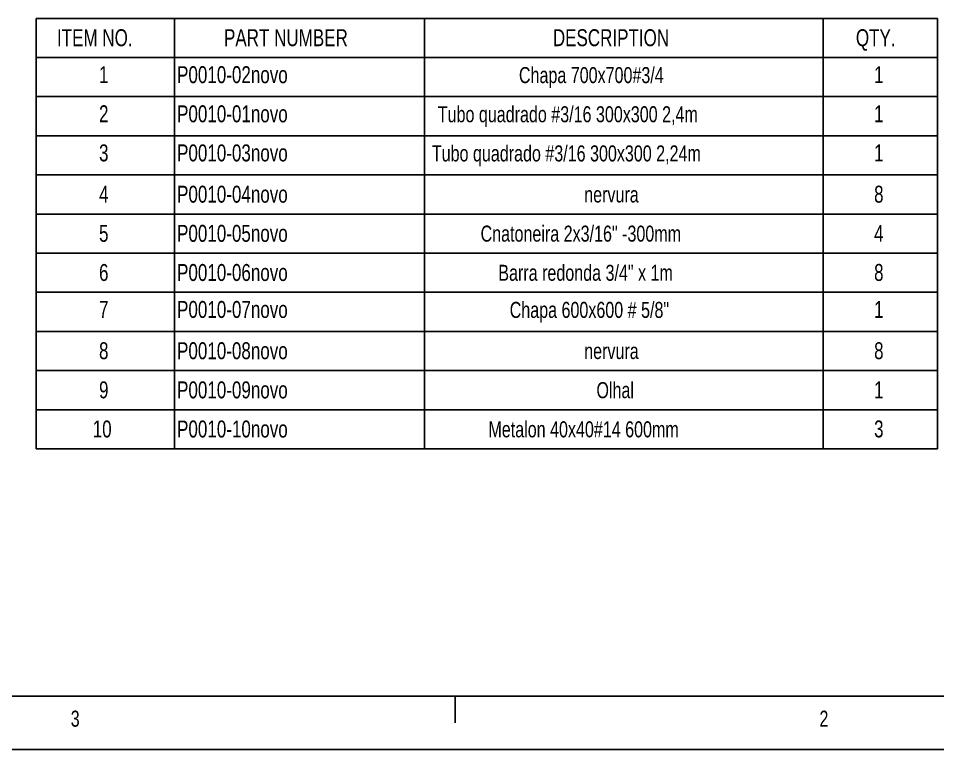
# Model space of a CAD drawing. Header units: millimetres. Extents: x -205 to 841, y 0 to 722.
# Drawn here: x 478.9 to 651, y 0 to 136.9 of the extents above; entities that cross this region are included whole.
import ezdxf

# ---------------------------------------------------------------- set-up
doc = ezdxf.new("R2010")
doc.units = ezdxf.units.MM
for name, color, linetype in [('COTAS', 1, 'Continuous'), ('FORMATO', 1, 'Continuous'), ('TEXTO', 5, 'Continuous')]:
    doc.layers.add(name, color=color, linetype=linetype)
doc.styles.add('SLDTEXTSTYLE0', font='TXT', dxfattribs={"width": 0.75})

# ---------------------------------------------------------------- blocks, each defined once
blk = doc.blocks.new('SW_TABLEANNOTATION_0')
at = {"layer": 'COTAS', "color": 0}
for p, q in [((0, 0), (0, -80.6)), ((168.76, 0), (0, 0)), ((25.88, 0), (25.88, -7.33)), ((72.7, 0), (72.7, -7.33)), ((147.33, 0), (147.33, -7.33)), ((168.76, -80.6), (168.76, 0)), ((0, -7.33), (168.76, -7.33)), ((25.88, -7.33), (25.88, -80.6)), ((72.7, -7.33), (72.7, -80.6)), ((147.33, -7.33), (147.33, -80.6)), ((0, -14.65), (168.76, -14.65)), ((0, -21.98), (168.76, -21.98)), ((0, -29.31), (168.76, -29.31)), ((0, -36.63), (168.76, -36.63)), ((0, -43.96), (168.76, -43.96)), ((0, -51.29), (168.76, -51.29)), ((0, -58.62), (168.76, -58.62)), ((0, -65.94), (168.76, -65.94)), ((0, -73.27), (168.76, -73.27)), ((0, -80.6), (168.76, -80.6))]:
    blk.add_line(p, q, dxfattribs=at)
at = {"layer": 'COTAS', "color": 0, "attachment_point": 1, "style": 'SLDTEXTSTYLE0'}
for s, insert, char_height in [('ITEM NO.', (3.9, -2.03), 3.175), ('PART NUMBER', (35.17, -2.03), 3.175), ('DESCRIPTION', (96.73, -2.03), 3.175), ('QTY.', (153.46, -2.03), 3.175), ('1', (11.77, -8.95), 3.17), ('P0010-02novo', (26.38, -8.95), 3.175), ('Chapa 700x700#3/4', (90.38, -9.12), 3), ('1', (156.87, -8.95), 3.17), ('2', (11.77, -16.28), 3.17), ('P0010-01novo', (26.38, -16.28), 3.175), ('Tubo quadrado #3/16 300x300 2,4m', (75.19, -16.45), 3), ('1', (156.87, -16.28), 3.17), ('3', (11.77, -23.6), 3.17), ('P0010-03novo', (26.38, -23.6), 3.175), ('Tubo quadrado #3/16 300x300 2,24m', (74.08, -23.78), 3), ('1', (156.87, -23.6), 3.17), ('4', (11.77, -31.33), 3.17), ('P0010-04novo', (26.38, -31.33), 3.175), ('nervura', (102.6, -31.47), 3), ('8', (156.87, -31.33), 3.17), ('5', (11.77, -38.66), 3.17), ('P0010-05novo', (26.38, -38.66), 3.175), ('Cnatoneira 2x3/16" -300mm', (83.2, -38.8), 3), ('4', (156.87, -38.66), 3.17), ('6', (11.77, -45.99), 3.17), ('P0010-06novo', (26.38, -45.99), 3.175), ('Barra redonda 3/4" x 1m', (86.52, -46.13), 3), ('8', (156.87, -45.99), 3.17), ('7', (11.77, -52.91), 3.17), ('P0010-07novo', (26.38, -52.91), 3.175), ('Chapa 600x600 # 5/8"', (88.65, -53.08), 3), ('1', (156.87, -52.91), 3.17), ('8', (11.77, -60.64), 3.17), ('P0010-08novo', (26.38, -60.64), 3.175), ('nervura', (102.6, -60.78), 3), ('8', (156.87, -60.64), 3.17), ('9', (11.77, -67.97), 3.17), ('P0010-09novo', (26.38, -67.97), 3.175), ('Olhal', (104.89, -68.11), 3), ('1', (156.87, -67.97), 3.17), ('10', (10.59, -75.29), 3.175), ('P0010-10novo', (26.38, -75.29), 3.175), ('Metalon 40x40#14 600mm', (84.67, -75.44), 3), ('3', (156.87, -75.29), 3.17)]:
    blk.add_mtext(s, dxfattribs=dict(at, insert=insert, char_height=char_height))

msp = doc.modelspace()

# ---------------------------------------------------------------- linework, layer by layer
at = {"layer": 'COTAS'}
msp.add_line((0, 0), (594, 0), dxfattribs=at)
msp.add_line((0, 0), (594, 0), dxfattribs=at)
at = {"layer": 'FORMATO'}
for p, q in [((25, 10), (831, 10)), ((560.6667, 5), (560.6667, 10)), ((0, 0), (841, 0))]:
    msp.add_line(p, q, dxfattribs=at)

# ---------------------------------------------------------------- block references
at = {"layer": 'COTAS'}
msp.add_blockref('SW_TABLEANNOTATION_0', (482.2356, 136.91), dxfattribs=at)

# ---------------------------------------------------------------- texts
at = {"layer": 'TEXTO', "char_height": 3, "attachment_point": 1, "style": 'SLDTEXTSTYLE0'}
for s, insert in [('3', (488.7069, 7.2914)), ('2', (628.8736, 7.2914))]:
    msp.add_mtext(s, dxfattribs=dict(at, insert=insert))

doc.saveas('drawing.dxf')
